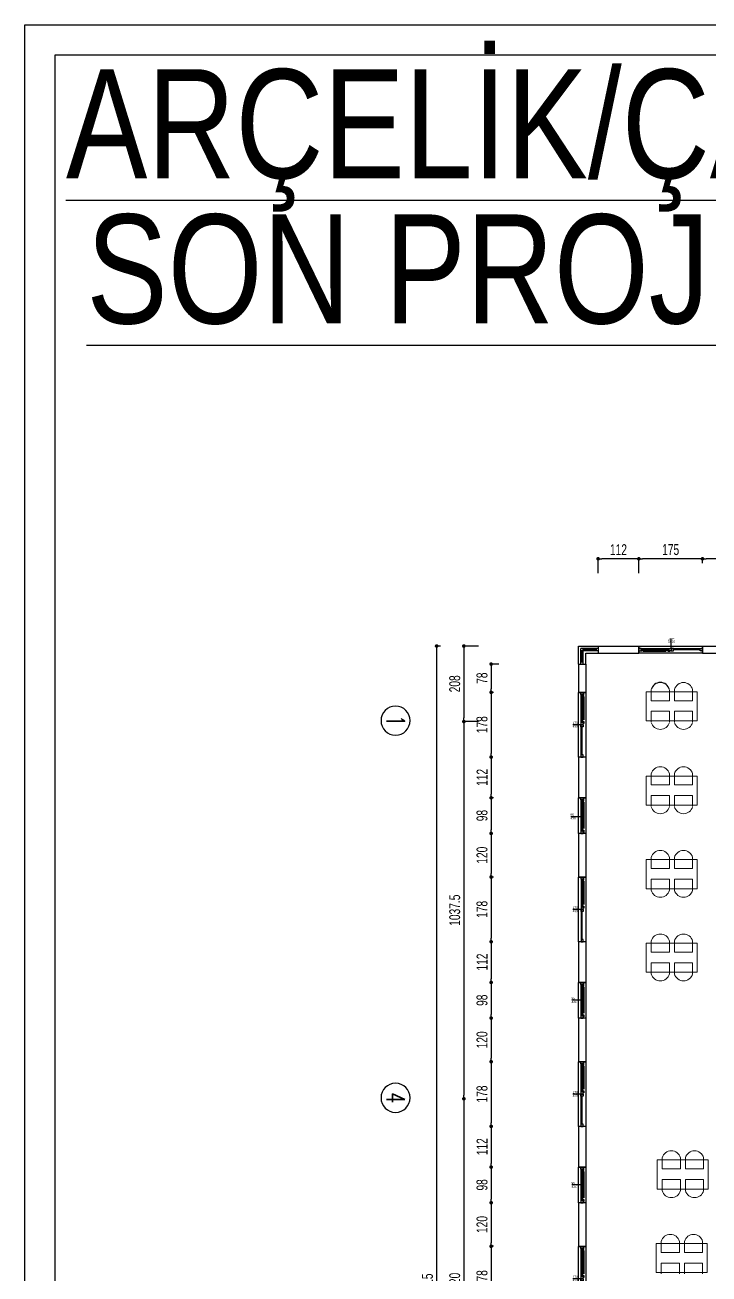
# Model space of a CAD drawing. Header units: millimetres. Extents: x 322668 to 332469, y 13187 to 20117.
# Drawn here: x 322668 to 324549, y 16680 to 20117 of the extents above; entities that cross this region are included whole.
import ezdxf
from ezdxf.enums import TextEntityAlignment as Align

# ---------------------------------------------------------------- set-up
doc = ezdxf.new("R2010")
doc.units = ezdxf.units.MM
doc.header["$LTSCALE"] = 50
doc.header["$MEASUREMENT"] = 0
doc.header["$PDMODE"] = 3
doc.header["$PDSIZE"] = -0.5
doc.linetypes.add('DUZ', pattern=[0])
doc.layers.get('0').update_dxf_attribs({"linetype": 'CONTINUOUS'})
doc.layers.get('DEFPOINTS').update_dxf_attribs({"linetype": 'CONTINUOUS'})
for name, color, linetype in [('AKS-DAIRE', 4, 'CONTINUOUS'), ('AKS-NO', 6, 'CONTINUOUS'), ('alüminyum', 30, 'CONTINUOUS'), ('ANTET', 6, 'DUZ'), ('BA_text_material', 12, 'CONTINUOUS'), ('CAM-PL', 142, 'CONTINUOUS'), ('MIM_DOSEME', 7, 'CONTINUOUS'), ('MIM_DUVAR', 4, 'CONTINUOUS'), ('MIM_GOR', 254, 'CONTINUOUS'), ('MIM_OLCU-DIS', 1, 'CONTINUOUS'), ('TEXT1', 1, 'CONTINUOUS')]:
    doc.layers.add(name, color=color, linetype=linetype)
doc.layers.add('MIM_TEFRIS', color=31, linetype='CONTINUOUS', lineweight=5)
doc.styles.add('AKS-ADI', font='romand.shx', dxfattribs={"width": 0.7})
doc.styles.add('OLCU', font='TSIMPLEX.SHX', dxfattribs={"width": 0.7})
doc.styles.get("Standard").update_dxf_attribs({"font": 'arial.ttf', "height": 30})
doc.styles.add('text2', font='arial.ttf', dxfattribs={"width": 0.8})
doc.dimstyles.new('200-OLCU-DIŞ', dxfattribs={"dimtxt": 30, "dimasz": 10, "dimexe": 0, "dimexo": 0, "dimgap": 10, "dimtad": 1, "dimdec": 1, "dimdsep": 46, "dimtxsty": 'OLCU', "dimblk1": 'DOT', "dimblk2": 'DOT', "dimsah": 1, "dimcen": 0, "dimclrd": 7, "dimclre": 7, "dimclrt": 4, "dimadec": 0, "dimazin": 0, "dimtfac": 1, "dimtdec": 1, "dimtix": 1, "dimtmove": 2, "dimatfit": 3, "dimldrblk": 'DOT', "dimfxl": 0, "dimtolj": 1, "dimarcsym": 0})

# ---------------------------------------------------------------- blocks, each defined once
blk = doc.blocks.new('yemekhane_ustkat_pen._brc')
at = {"layer": 'alüminyum'}
for p, q in [((335487.1, -2322), (335653.1, -2322)), ((335490.1, -2319), (335561.1, -2319)), ((335492.8, -2314.5), (335556.5, -2314.5))]:
    blk.add_line(p, q, dxfattribs=at)
for points in [[(335481.1, -2316), (335487.1, -2316), (335487.1, -2322), (335481.1, -2322)], [(335481.1, -2316), (335487.1, -2316), (335487.1, -2322), (335481.1, -2322)], [(335570.1, -2316), (335564.1, -2316), (335564.1, -2322), (335570.1, -2322)], [(335570.1, -2316), (335564.1, -2316), (335564.1, -2322), (335570.1, -2322)], [(335570.1, -2316), (335576.1, -2316), (335576.1, -2322), (335570.1, -2322)], [(335570.1, -2316), (335576.1, -2316), (335576.1, -2322), (335570.1, -2322)], [(335576.1, -2318.5), (335576.1, -2319.5), (335577.1, -2319.5), (335577.1, -2318.5)], [(335653.1, -2318.5), (335653.1, -2319.5), (335652.1, -2319.5), (335652.1, -2318.5)], [(335653.1, -2318.5), (335653.1, -2319.5), (335652.1, -2319.5), (335652.1, -2318.5)], [(335659.1, -2316), (335653.1, -2316), (335653.1, -2322), (335659.1, -2322)], [(335659.1, -2316), (335653.1, -2316), (335653.1, -2322), (335659.1, -2322)]]:
    blk.add_lwpolyline(points, close=True, dxfattribs=at)
for points in [[(335487.1, -2316), (335487.1, -2319), (335490.1, -2319), (335490.1, -2318), (335491.1, -2318), (335491.1, -2317), (335490.1, -2317), (335490.1, -2314.5), (335484.1, -2314.5), (335484.1, -2316), (335487.1, -2316)], [(335564.1, -2316), (335564.1, -2319), (335561.1, -2319), (335561.1, -2318), (335560.1, -2318), (335560.1, -2317), (335561.1, -2317), (335561.1, -2314.5), (335567.1, -2314.5), (335567.1, -2316), (335564.1, -2316)]]:
    blk.add_lwpolyline(points, dxfattribs=at)
at = {"layer": 'CAM-PL'}
for points in [[(335560.1, -2318), (335560.1, -2317), (335491.1, -2317), (335491.1, -2318)], [(335652.1, -2319.5), (335652.1, -2318.5), (335577.1, -2318.5), (335577.1, -2319.5)]]:
    blk.add_lwpolyline(points, close=True, dxfattribs=at)
at = {"layer": 'MIM_DUVAR'}
for p, q in [((335481.1, -2309), (335481.1, -2329)), ((335659.1, -2309), (335659.1, -2329, -758.8)), ((335659.1, -2309), (335659.1, -2329, -758.8))]:
    blk.add_line(p, q, dxfattribs=at)
at = {"layer": 'TEXT1'}
blk.add_line((335570.1, -2316), (335570.1, -2344), dxfattribs=at)
at = {"layer": 'TEXT1', "insert": (335561.7, -2345), "char_height": 6, "attachment_point": 1, "rotation": 90}
blk.add_mtext_dynamic_manual_height_columns('178\\P430', width=18.365, gutter_width=300, heights=[20], dxfattribs=at)
blk = doc.blocks.new('yemekhane_ustkat_tekli_pen.')
at = {"layer": 'alüminyum'}
for p, q in [((335487.1, -2322), (335579.1, -2322)), ((335490.1, -2319), (335570.1, -2319)), ((335492.8, -2314.5), (335565.5, -2314.5))]:
    blk.add_line(p, q, dxfattribs=at)
for points in [[(335481.1, -2316), (335487.1, -2316), (335487.1, -2322), (335481.1, -2322)], [(335481.1, -2316), (335487.1, -2316), (335487.1, -2322), (335481.1, -2322)], [(335579.1, -2316), (335573.1, -2316), (335573.1, -2322), (335579.1, -2322)], [(335579.1, -2316), (335573.1, -2316), (335573.1, -2322), (335579.1, -2322)]]:
    blk.add_lwpolyline(points, close=True, dxfattribs=at)
for points in [[(335487.1, -2316), (335487.1, -2319), (335490.1, -2319), (335490.1, -2318), (335491.1, -2318), (335491.1, -2317), (335490.1, -2317), (335490.1, -2314.5), (335484.1, -2314.5), (335484.1, -2316), (335487.1, -2316)], [(335573.1, -2316), (335573.1, -2319), (335570.1, -2319), (335570.1, -2318), (335569.1, -2318), (335569.1, -2317), (335570.1, -2317), (335570.1, -2314.5), (335576.1, -2314.5), (335576.1, -2316), (335573.1, -2316)]]:
    blk.add_lwpolyline(points, dxfattribs=at)
at = {"layer": 'CAM-PL'}
blk.add_lwpolyline([(335569.1, -2318), (335569.1, -2317), (335491.1, -2317), (335491.1, -2318)], close=True, dxfattribs=at)
at = {"layer": 'MIM_DUVAR'}
for p, q in [((335481.1, -2309), (335481.1, -2329)), ((335579.1, -2309), (335579.1, -2329, -758.8)), ((335579.1, -2309), (335579.1, -2329, -758.8))]:
    blk.add_line(p, q, dxfattribs=at)
blk = doc.blocks.new('_DOT')
at = {"color": 0, "linetype": 'ByBlock'}
blk.add_line((-0.5, 0), (-1, 0), dxfattribs=at)
at = {"color": 0, "linetype": 'ByBlock', "const_width": 0.5}
blk.add_lwpolyline([(-0.25, 0, 1), (0.25, 0, 1)], format="xyb", close=True, dxfattribs=at)
blk = doc.blocks.new('*D204')
at = {"layer": 'DEFPOINTS', "color": 0}
for p in [(324189.6, 18280.5, -1518.9), (323949.6, 18102.5), (324189.6, 18102.5, -2277.7)]:
    blk.add_point(p, dxfattribs=at)
at = {"layer": 'MIM_OLCU-DIS', "color": 7, "lineweight": -2}
for p, q in [((323955.9, 18280.5), (323949.6, 18280.5)), ((323949.6, 18270.5), (323949.6, 18112.5)), ((323953.8, 18102.5), (323949.6, 18102.5))]:
    blk.add_line(p, q, dxfattribs=at)
at = {"layer": 'MIM_OLCU-DIS', "color": 7, "lineweight": -2, "xscale": 10, "yscale": 10, "zscale": 10}
for p, rotation in [((323949.6, 18280.5), 90), ((323949.6, 18102.5), 270)]:
    blk.add_blockref('_DOT', p, dxfattribs=dict(at, rotation=rotation))
at = {"layer": 'MIM_OLCU-DIS', "color": 4, "insert": (323924.6, 18191.5), "char_height": 30, "attachment_point": 5, "rotation": 90, "style": 'OLCU'}
blk.add_mtext('\\A1;178', dxfattribs=at)
blk = doc.blocks.new('*D205')
at = {"layer": 'DEFPOINTS', "color": 0}
for p in [(324189.6, 18102.5, -2277.7), (323949.6, 17990.5), (324189.6, 17990.5, -1519.3)]:
    blk.add_point(p, dxfattribs=at)
at = {"layer": 'MIM_OLCU-DIS', "color": 7, "lineweight": -2}
for p, q in [((323953.8, 18102.5), (323949.6, 18102.5)), ((323949.6, 18092.5), (323949.6, 18000.5)), ((323955.9, 17990.5), (323949.6, 17990.5))]:
    blk.add_line(p, q, dxfattribs=at)
at = {"layer": 'MIM_OLCU-DIS', "color": 7, "lineweight": -2, "xscale": 10, "yscale": 10, "zscale": 10}
for p, rotation in [((323949.6, 18102.5), 90), ((323949.6, 17990.5), 270)]:
    blk.add_blockref('_DOT', p, dxfattribs=dict(at, rotation=rotation))
at = {"layer": 'MIM_OLCU-DIS', "color": 4, "insert": (323924.6, 18046.5), "char_height": 30, "attachment_point": 5, "rotation": 90, "style": 'OLCU'}
blk.add_mtext('\\A1;112', dxfattribs=at)
blk = doc.blocks.new('*D206')
at = {"layer": 'DEFPOINTS', "color": 0}
for p in [(324189.6, 17990.5, -1519.3), (323949.6, 17892.5), (324189.6, 17892.5, -2278.1)]:
    blk.add_point(p, dxfattribs=at)
at = {"layer": 'MIM_OLCU-DIS', "color": 7, "lineweight": -2}
for p, q in [((323955.9, 17990.5), (323949.6, 17990.5)), ((323949.6, 17980.5), (323949.6, 17902.5)), ((323953.8, 17892.5), (323949.6, 17892.5))]:
    blk.add_line(p, q, dxfattribs=at)
at = {"layer": 'MIM_OLCU-DIS', "color": 7, "lineweight": -2, "xscale": 10, "yscale": 10, "zscale": 10}
for p, rotation in [((323949.6, 17990.5), 90), ((323949.6, 17892.5), 270)]:
    blk.add_blockref('_DOT', p, dxfattribs=dict(at, rotation=rotation))
at = {"layer": 'MIM_OLCU-DIS', "color": 4, "insert": (323924.6, 17941.5), "char_height": 30, "attachment_point": 5, "rotation": 90, "style": 'OLCU'}
blk.add_mtext('\\A1;98', dxfattribs=at)
blk = doc.blocks.new('*D207')
at = {"layer": 'DEFPOINTS', "color": 0}
for p in [(324189.6, 17892.5, -2278.1), (323949.6, 17772.5), (324189.6, 17772.5, -1518.5)]:
    blk.add_point(p, dxfattribs=at)
at = {"layer": 'MIM_OLCU-DIS', "color": 7, "lineweight": -2}
for p, q in [((323953.8, 17892.5), (323949.6, 17892.5)), ((323949.6, 17882.5), (323949.6, 17782.5)), ((323955.9, 17772.5), (323949.6, 17772.5))]:
    blk.add_line(p, q, dxfattribs=at)
at = {"layer": 'MIM_OLCU-DIS', "color": 7, "lineweight": -2, "xscale": 10, "yscale": 10, "zscale": 10}
for p, rotation in [((323949.6, 17892.5), 90), ((323949.6, 17772.5), 270)]:
    blk.add_blockref('_DOT', p, dxfattribs=dict(at, rotation=rotation))
at = {"layer": 'MIM_OLCU-DIS', "color": 4, "insert": (323924.6, 17832.5), "char_height": 30, "attachment_point": 5, "rotation": 90, "style": 'OLCU'}
blk.add_mtext('\\A1;120', dxfattribs=at)
blk = doc.blocks.new('*D208')
at = {"layer": 'DEFPOINTS', "color": 0}
for p in [(324189.6, 17772.5, -1518.5), (323949.6, 17594.5), (324189.6, 17594.5, -2277.2)]:
    blk.add_point(p, dxfattribs=at)
at = {"layer": 'MIM_OLCU-DIS', "color": 7, "lineweight": -2}
for p, q in [((323955.9, 17772.5), (323949.6, 17772.5)), ((323949.6, 17762.5), (323949.6, 17604.5)), ((323953.8, 17594.5), (323949.6, 17594.5))]:
    blk.add_line(p, q, dxfattribs=at)
at = {"layer": 'MIM_OLCU-DIS', "color": 7, "lineweight": -2, "xscale": 10, "yscale": 10, "zscale": 10}
for p, rotation in [((323949.6, 17772.5), 90), ((323949.6, 17594.5), 270)]:
    blk.add_blockref('_DOT', p, dxfattribs=dict(at, rotation=rotation))
at = {"layer": 'MIM_OLCU-DIS', "color": 4, "insert": (323924.6, 17683.5), "char_height": 30, "attachment_point": 5, "rotation": 90, "style": 'OLCU'}
blk.add_mtext('\\A1;178', dxfattribs=at)
blk = doc.blocks.new('*D209')
at = {"layer": 'DEFPOINTS', "color": 0}
for p in [(324189.6, 17594.5, -2277.2), (323949.6, 17482.5), (324189.6, 17482.5, -2277.7)]:
    blk.add_point(p, dxfattribs=at)
at = {"layer": 'MIM_OLCU-DIS', "color": 7, "lineweight": -2}
for p, q in [((323953.8, 17594.5), (323949.6, 17594.5)), ((323949.6, 17584.5), (323949.6, 17492.5)), ((323953.8, 17482.5), (323949.6, 17482.5))]:
    blk.add_line(p, q, dxfattribs=at)
at = {"layer": 'MIM_OLCU-DIS', "color": 7, "lineweight": -2, "xscale": 10, "yscale": 10, "zscale": 10}
for p, rotation in [((323949.6, 17594.5), 90), ((323949.6, 17482.5), 270)]:
    blk.add_blockref('_DOT', p, dxfattribs=dict(at, rotation=rotation))
at = {"layer": 'MIM_OLCU-DIS', "color": 4, "insert": (323924.6, 17538.5), "char_height": 30, "attachment_point": 5, "rotation": 90, "style": 'OLCU'}
blk.add_mtext('\\A1;112', dxfattribs=at)
blk = doc.blocks.new('*D210')
at = {"layer": 'DEFPOINTS', "color": 0}
for p in [(324189.6, 17482.5, -2277.7), (323949.6, 17384.5), (324189.6, 17384.5, -2277.7)]:
    blk.add_point(p, dxfattribs=at)
at = {"layer": 'MIM_OLCU-DIS', "color": 7, "lineweight": -2}
for p, q in [((323953.8, 17482.5), (323949.6, 17482.5)), ((323949.6, 17472.5), (323949.6, 17394.5)), ((323953.8, 17384.5), (323949.6, 17384.5))]:
    blk.add_line(p, q, dxfattribs=at)
at = {"layer": 'MIM_OLCU-DIS', "color": 7, "lineweight": -2, "xscale": 10, "yscale": 10, "zscale": 10}
for p, rotation in [((323949.6, 17482.5), 90), ((323949.6, 17384.5), 270)]:
    blk.add_blockref('_DOT', p, dxfattribs=dict(at, rotation=rotation))
at = {"layer": 'MIM_OLCU-DIS', "color": 4, "insert": (323924.6, 17433.5), "char_height": 30, "attachment_point": 5, "rotation": 90, "style": 'OLCU'}
blk.add_mtext('\\A1;98', dxfattribs=at)
blk = doc.blocks.new('*D211')
at = {"layer": 'DEFPOINTS', "color": 0}
for p in [(324189.6, 17384.5, -2277.7), (323949.6, 17264.5), (324189.6, 17264.5, -2276.8)]:
    blk.add_point(p, dxfattribs=at)
at = {"layer": 'MIM_OLCU-DIS', "color": 7, "lineweight": -2}
for p, q in [((323953.8, 17384.5), (323949.6, 17384.5)), ((323949.6, 17374.5), (323949.6, 17274.5)), ((323953.8, 17264.5), (323949.6, 17264.5))]:
    blk.add_line(p, q, dxfattribs=at)
at = {"layer": 'MIM_OLCU-DIS', "color": 7, "lineweight": -2, "xscale": 10, "yscale": 10, "zscale": 10}
for p, rotation in [((323949.6, 17384.5), 90), ((323949.6, 17264.5), 270)]:
    blk.add_blockref('_DOT', p, dxfattribs=dict(at, rotation=rotation))
at = {"layer": 'MIM_OLCU-DIS', "color": 4, "insert": (323924.6, 17324.5), "char_height": 30, "attachment_point": 5, "rotation": 90, "style": 'OLCU'}
blk.add_mtext('\\A1;120', dxfattribs=at)
blk = doc.blocks.new('*D212')
at = {"layer": 'DEFPOINTS', "color": 0}
for p in [(324189.6, 17264.5, -2276.8), (323949.6, 17086.5), (324189.6, 17086.5, -2276.8)]:
    blk.add_point(p, dxfattribs=at)
at = {"layer": 'MIM_OLCU-DIS', "color": 7, "lineweight": -2}
for p, q in [((323953.8, 17264.5), (323949.6, 17264.5)), ((323949.6, 17254.5), (323949.6, 17096.5)), ((323953.8, 17086.5), (323949.6, 17086.5))]:
    blk.add_line(p, q, dxfattribs=at)
at = {"layer": 'MIM_OLCU-DIS', "color": 7, "lineweight": -2, "xscale": 10, "yscale": 10, "zscale": 10}
for p, rotation in [((323949.6, 17264.5), 90), ((323949.6, 17086.5), 270)]:
    blk.add_blockref('_DOT', p, dxfattribs=dict(at, rotation=rotation))
at = {"layer": 'MIM_OLCU-DIS', "color": 4, "insert": (323924.6, 17175.5), "char_height": 30, "attachment_point": 5, "rotation": 90, "style": 'OLCU'}
blk.add_mtext('\\A1;178', dxfattribs=at)
blk = doc.blocks.new('*D213')
at = {"layer": 'DEFPOINTS', "color": 0}
for p in [(324189.6, 17086.5, -2276.8), (323949.6, 16974.5), (324189.6, 16974.5, -2277.3)]:
    blk.add_point(p, dxfattribs=at)
at = {"layer": 'MIM_OLCU-DIS', "color": 7, "lineweight": -2}
for p, q in [((323953.8, 17086.5), (323949.6, 17086.5)), ((323949.6, 17076.5), (323949.6, 16984.5)), ((323953.8, 16974.5), (323949.6, 16974.5))]:
    blk.add_line(p, q, dxfattribs=at)
at = {"layer": 'MIM_OLCU-DIS', "color": 7, "lineweight": -2, "xscale": 10, "yscale": 10, "zscale": 10}
for p, rotation in [((323949.6, 17086.5), 90), ((323949.6, 16974.5), 270)]:
    blk.add_blockref('_DOT', p, dxfattribs=dict(at, rotation=rotation))
at = {"layer": 'MIM_OLCU-DIS', "color": 4, "insert": (323924.6, 17030.5), "char_height": 30, "attachment_point": 5, "rotation": 90, "style": 'OLCU'}
blk.add_mtext('\\A1;112', dxfattribs=at)
blk = doc.blocks.new('*D214')
at = {"layer": 'DEFPOINTS', "color": 0}
for p in [(324189.6, 16974.5, -2277.3), (323949.6, 16876.5), (324189.6, 16876.5, -2277.3)]:
    blk.add_point(p, dxfattribs=at)
at = {"layer": 'MIM_OLCU-DIS', "color": 7, "lineweight": -2}
for p, q in [((323953.8, 16974.5), (323949.6, 16974.5)), ((323949.6, 16964.5), (323949.6, 16886.5)), ((323953.8, 16876.5), (323949.6, 16876.5))]:
    blk.add_line(p, q, dxfattribs=at)
at = {"layer": 'MIM_OLCU-DIS', "color": 7, "lineweight": -2, "xscale": 10, "yscale": 10, "zscale": 10}
for p, rotation in [((323949.6, 16974.5), 90), ((323949.6, 16876.5), 270)]:
    blk.add_blockref('_DOT', p, dxfattribs=dict(at, rotation=rotation))
at = {"layer": 'MIM_OLCU-DIS', "color": 4, "insert": (323924.6, 16925.5), "char_height": 30, "attachment_point": 5, "rotation": 90, "style": 'OLCU'}
blk.add_mtext('\\A1;98', dxfattribs=at)
blk = doc.blocks.new('*D215')
at = {"layer": 'DEFPOINTS', "color": 0}
for p in [(324189.6, 16876.5, -2277.3), (323949.6, 16756.5), (324189.6, 16756.5, -1517.6)]:
    blk.add_point(p, dxfattribs=at)
at = {"layer": 'MIM_OLCU-DIS', "color": 7, "lineweight": -2}
for p, q in [((323953.8, 16876.5), (323949.6, 16876.5)), ((323949.6, 16866.5), (323949.6, 16766.5)), ((323955.9, 16756.5), (323949.6, 16756.5))]:
    blk.add_line(p, q, dxfattribs=at)
at = {"layer": 'MIM_OLCU-DIS', "color": 7, "lineweight": -2, "xscale": 10, "yscale": 10, "zscale": 10}
for p, rotation in [((323949.6, 16876.5), 90), ((323949.6, 16756.5), 270)]:
    blk.add_blockref('_DOT', p, dxfattribs=dict(at, rotation=rotation))
at = {"layer": 'MIM_OLCU-DIS', "color": 4, "insert": (323924.6, 16816.5), "char_height": 30, "attachment_point": 5, "rotation": 90, "style": 'OLCU'}
blk.add_mtext('\\A1;120', dxfattribs=at)
blk = doc.blocks.new('*D216')
at = {"layer": 'DEFPOINTS', "color": 0}
for p in [(324189.6, 16756.5, -1517.6), (323949.6, 16578.5), (324189.6, 16578.5, -2276.4)]:
    blk.add_point(p, dxfattribs=at)
at = {"layer": 'MIM_OLCU-DIS', "color": 7, "lineweight": -2}
for p, q in [((323955.9, 16756.5), (323949.6, 16756.5)), ((323949.6, 16746.5), (323949.6, 16588.5)), ((323953.8, 16578.5), (323949.6, 16578.5))]:
    blk.add_line(p, q, dxfattribs=at)
at = {"layer": 'MIM_OLCU-DIS', "color": 7, "lineweight": -2, "xscale": 10, "yscale": 10, "zscale": 10}
for p, rotation in [((323949.6, 16756.5), 90), ((323949.6, 16578.5), 270)]:
    blk.add_blockref('_DOT', p, dxfattribs=dict(at, rotation=rotation))
at = {"layer": 'MIM_OLCU-DIS', "color": 4, "insert": (323924.6, 16667.5), "char_height": 30, "attachment_point": 5, "rotation": 90, "style": 'OLCU'}
blk.add_mtext('\\A1;178', dxfattribs=at)
blk = doc.blocks.new('100-aks-no')
at = {"layer": 'AKS-DAIRE'}
blk.add_circle((0, 0), 40, dxfattribs=at)
at = {"layer": 'AKS-NO', "style": 'AKS-ADI', "width": 0.7}
blk.add_attdef('AKSNO', text='', height=50, dxfattribs=at).set_placement((0, 0), align=Align.MIDDLE)
blk = doc.blocks.new('*D231')
at = {"layer": 'DEFPOINTS', "color": 0}
for p in [(324264.6, 18408), (323874.6, 18200), (324264.6, 18200)]:
    blk.add_point(p, dxfattribs=at)
at = {"layer": 'MIM_OLCU-DIS', "color": 7, "lineweight": -2}
for p, q in [((323914.6, 18408), (323874.6, 18408)), ((323874.6, 18398), (323874.6, 18210)), ((323914.6, 18200), (323874.6, 18200))]:
    blk.add_line(p, q, dxfattribs=at)
at = {"layer": 'MIM_OLCU-DIS', "color": 7, "lineweight": -2, "xscale": 10, "yscale": 10, "zscale": 10}
for p, rotation in [((323874.6, 18408), 90), ((323874.6, 18200), 270)]:
    blk.add_blockref('_DOT', p, dxfattribs=dict(at, rotation=rotation))
at = {"layer": 'MIM_OLCU-DIS', "color": 4, "insert": (323849.6, 18304), "char_height": 30, "attachment_point": 5, "rotation": 90, "style": 'OLCU'}
blk.add_mtext('\\A1;208', dxfattribs=at)
blk = doc.blocks.new('*D232')
at = {"layer": 'DEFPOINTS', "color": 0}
for p in [(324264.6, 18200), (323874.6, 17162.5), (323874.6, 17162.5)]:
    blk.add_point(p, dxfattribs=at)
at = {"layer": 'MIM_OLCU-DIS', "color": 7, "lineweight": -2}
for p, q in [((323914.6, 18200), (323874.6, 18200)), ((323874.6, 18190), (323874.6, 17172.5)), ((323874.6, 17162.5), (323874.6, 17162.5))]:
    blk.add_line(p, q, dxfattribs=at)
at = {"layer": 'MIM_OLCU-DIS', "color": 7, "lineweight": -2, "xscale": 10, "yscale": 10, "zscale": 10}
for p, rotation in [((323874.6, 18200), 90), ((323874.6, 17162.5), 270)]:
    blk.add_blockref('_DOT', p, dxfattribs=dict(at, rotation=rotation))
at = {"layer": 'MIM_OLCU-DIS', "color": 4, "insert": (323849.6, 17681.2), "char_height": 30, "attachment_point": 5, "rotation": 90, "style": 'OLCU'}
blk.add_mtext('\\A1;1037.5', dxfattribs=at)
blk = doc.blocks.new('*D233')
at = {"layer": 'DEFPOINTS', "color": 0}
for p in [(323874.6, 17162.5), (323874.6, 16142.5), (323874.6, 16142.5)]:
    blk.add_point(p, dxfattribs=at)
at = {"layer": 'MIM_OLCU-DIS', "color": 7, "lineweight": -2}
for p, q in [((323874.6, 17162.5), (323874.6, 17162.5)), ((323874.6, 17152.5), (323874.6, 16152.5)), ((323874.6, 16142.5), (323874.6, 16142.5))]:
    blk.add_line(p, q, dxfattribs=at)
at = {"layer": 'MIM_OLCU-DIS', "color": 7, "lineweight": -2, "xscale": 10, "yscale": 10, "zscale": 10}
for p, rotation in [((323874.6, 17162.5), 90), ((323874.6, 16142.5), 270)]:
    blk.add_blockref('_DOT', p, dxfattribs=dict(at, rotation=rotation))
at = {"layer": 'MIM_OLCU-DIS', "color": 4, "insert": (323849.6, 16652.5), "char_height": 30, "attachment_point": 5, "rotation": 90, "style": 'OLCU'}
blk.add_mtext('\\A1;1020', dxfattribs=at)
blk = doc.blocks.new('*D235')
at = {"layer": 'DEFPOINTS', "color": 0}
for p in [(324264.6, 18408, -1682.5), (323799.6, 14893), (324264.6, 14893)]:
    blk.add_point(p, dxfattribs=at)
at = {"layer": 'MIM_OLCU-DIS', "color": 7, "lineweight": -2}
for p, q in [((323810.3, 18408), (323799.6, 18408)), ((323799.6, 18398), (323799.6, 14903)), ((323839.6, 14893), (323799.6, 14893))]:
    blk.add_line(p, q, dxfattribs=at)
at = {"layer": 'MIM_OLCU-DIS', "color": 7, "lineweight": -2, "xscale": 10, "yscale": 10, "zscale": 10}
for p, rotation in [((323799.6, 18408), 90), ((323799.6, 14893), 270)]:
    blk.add_blockref('_DOT', p, dxfattribs=dict(at, rotation=rotation))
at = {"layer": 'MIM_OLCU-DIS', "color": 4, "insert": (323774.6, 16650.5), "char_height": 30, "attachment_point": 5, "rotation": 90, "style": 'OLCU'}
blk.add_mtext('\\A1;3515', dxfattribs=at)
blk = doc.blocks.new('*D236')
at = {"layer": 'DEFPOINTS', "color": 0}
for p in [(324189.6, 18358.4, 379.2), (323949.6, 18280.5), (324189.6, 18280.5, -1518.9)]:
    blk.add_point(p, dxfattribs=at)
at = {"layer": 'MIM_OLCU-DIS', "color": 7, "lineweight": -2}
for p, q in [((323971, 18358.4), (323949.6, 18358.4)), ((323949.6, 18348.4), (323949.6, 18290.5)), ((323955.9, 18280.5), (323949.6, 18280.5))]:
    blk.add_line(p, q, dxfattribs=at)
at = {"layer": 'MIM_OLCU-DIS', "color": 7, "lineweight": -2, "xscale": 10, "yscale": 10, "zscale": 10}
for p, rotation in [((323949.6, 18358.4), 90), ((323949.6, 18280.5), 270)]:
    blk.add_blockref('_DOT', p, dxfattribs=dict(at, rotation=rotation))
at = {"layer": 'MIM_OLCU-DIS', "color": 4, "insert": (323924.6, 18319.5), "char_height": 30, "attachment_point": 5, "rotation": 90, "style": 'OLCU'}
blk.add_mtext('\\A1;78', dxfattribs=at)
blk = doc.blocks.new('*D241')
at = {"layer": 'DEFPOINTS', "color": 0}
for p in [(324530.6, 18648), (327383.1, 18544, -1682.5), (324530.6, 18408, -758.8)]:
    blk.add_point(p, dxfattribs=at)
at = {"layer": 'MIM_OLCU-DIS', "color": 7, "lineweight": -2}
for p, q in [((324530.6, 18635.9), (324530.6, 18648)), ((327373.1, 18648), (324540.6, 18648)), ((327383.1, 18645.5), (327383.1, 18648))]:
    blk.add_line(p, q, dxfattribs=at)
at = {"layer": 'MIM_OLCU-DIS', "color": 7, "lineweight": -2, "xscale": 10, "yscale": 10, "zscale": 10, "rotation": 180}
blk.add_blockref('_DOT', (324530.6, 18648), dxfattribs=at)
at = {"layer": 'MIM_OLCU-DIS', "color": 7, "lineweight": -2, "xscale": 10, "yscale": 10, "zscale": 10}
blk.add_blockref('_DOT', (327383.1, 18648), dxfattribs=at)
at = {"layer": 'MIM_OLCU-DIS', "color": 4, "insert": (325956.9, 18673), "char_height": 30, "attachment_point": 5, "style": 'OLCU'}
blk.add_mtext('\\A1;2852.5', dxfattribs=at)
blk = doc.blocks.new('*D242')
at = {"layer": 'DEFPOINTS', "color": 0}
for p in [(324355.6, 18648), (324355.6, 18408), (324530.6, 18408, -758.8)]:
    blk.add_point(p, dxfattribs=at)
at = {"layer": 'MIM_OLCU-DIS', "color": 7, "lineweight": -2}
for p, q in [((324355.6, 18608), (324355.6, 18648)), ((324520.6, 18648), (324365.6, 18648)), ((324530.6, 18635.9), (324530.6, 18648))]:
    blk.add_line(p, q, dxfattribs=at)
at = {"layer": 'MIM_OLCU-DIS', "color": 7, "lineweight": -2, "xscale": 10, "yscale": 10, "zscale": 10, "rotation": 180}
blk.add_blockref('_DOT', (324355.6, 18648), dxfattribs=at)
at = {"layer": 'MIM_OLCU-DIS', "color": 7, "lineweight": -2, "xscale": 10, "yscale": 10, "zscale": 10}
blk.add_blockref('_DOT', (324530.6, 18648), dxfattribs=at)
at = {"layer": 'MIM_OLCU-DIS', "color": 4, "insert": (324443.1, 18673), "char_height": 30, "attachment_point": 5, "style": 'OLCU'}
blk.add_mtext('\\A1;175', dxfattribs=at)
blk = doc.blocks.new('*D243')
at = {"layer": 'DEFPOINTS', "color": 0}
for p in [(324243.6, 18648), (324243.6, 18408), (324355.6, 18408)]:
    blk.add_point(p, dxfattribs=at)
at = {"layer": 'MIM_OLCU-DIS', "color": 7, "lineweight": -2}
for p, q in [((324243.6, 18608), (324243.6, 18648)), ((324345.6, 18648), (324253.6, 18648)), ((324355.6, 18608), (324355.6, 18648))]:
    blk.add_line(p, q, dxfattribs=at)
at = {"layer": 'MIM_OLCU-DIS', "color": 7, "lineweight": -2, "xscale": 10, "yscale": 10, "zscale": 10, "rotation": 180}
blk.add_blockref('_DOT', (324243.6, 18648), dxfattribs=at)
at = {"layer": 'MIM_OLCU-DIS', "color": 7, "lineweight": -2, "xscale": 10, "yscale": 10, "zscale": 10}
blk.add_blockref('_DOT', (324355.6, 18648), dxfattribs=at)
at = {"layer": 'MIM_OLCU-DIS', "color": 4, "insert": (324299.6, 18673), "char_height": 30, "attachment_point": 5, "style": 'OLCU'}
blk.add_mtext('\\A1;112', dxfattribs=at)

msp = doc.modelspace()

# ---------------------------------------------------------------- linework, layer by layer
msp.add_arc((324414.73, 18281.93), 25.64, 14.30577, 165.69423)
at = {"layer": 'alüminyum'}
for p, q in [((324196.62, 18358.44, 387.42), (324196.62, 18400.96)), ((324243.62, 18400.96), (324196.62, 18400.96)), ((324243.62, 18394.96), (324196.62, 18394.96)), ((324202.62, 18358.44, 387.42), (324202.62, 18400.96)), ((324238.62, 18400.96), (324238.62, 18394.96)), ((324361.62, 18400.96), (324524.62, 18400.96)), ((324364.62, 18397.96), (324435.62, 18397.96)), ((324367.33, 18393.46), (324431.03, 18393.46)), ((324524.62, 18398.46), (324523.62, 18398.46)), ((324523.62, 18398.46), (324523.62, 18397.46)), ((324524.62, 18398.46), (324523.62, 18398.46)), ((324523.62, 18398.46), (324523.62, 18397.46)), ((324523.62, 18397.46), (324524.62, 18397.46)), ((324523.62, 18397.46), (324524.62, 18397.46)), ((324524.62, 18394.96), (324524.62, 18400.96)), ((324524.62, 18400.96), (324530.62, 18400.96)), ((324524.62, 18394.96), (324524.62, 18400.96)), ((324524.62, 18400.96), (324530.62, 18400.96)), ((324524.62, 18397.46), (324524.62, 18398.46)), ((324524.62, 18397.46), (324524.62, 18398.46)), ((324530.62, 18394.96), (324524.62, 18394.96)), ((324530.62, 18394.96), (324524.62, 18394.96)), ((324530.62, 18400.96), (324530.62, 18394.96)), ((324530.62, 18400.96), (324530.62, 18394.96)), ((324196.62, 18364.34, 379.22), (324202.62, 18364.34, 379.22))]:
    msp.add_line(p, q, dxfattribs=at)
at = {"layer": 'alüminyum', "elevation": -1682.5}
for points in [[(324355.62, 18394.96), (324361.62, 18394.96), (324361.62, 18400.96), (324355.62, 18400.96)], [(324355.62, 18394.96), (324361.62, 18394.96), (324361.62, 18400.96), (324355.62, 18400.96)], [(324444.62, 18394.96), (324438.62, 18394.96), (324438.62, 18400.96), (324444.62, 18400.96)], [(324444.62, 18394.96), (324438.62, 18394.96), (324438.62, 18400.96), (324444.62, 18400.96)], [(324444.62, 18394.96), (324450.62, 18394.96), (324450.62, 18400.96), (324444.62, 18400.96)], [(324444.62, 18394.96), (324450.62, 18394.96), (324450.62, 18400.96), (324444.62, 18400.96)], [(324450.62, 18397.46), (324450.62, 18398.46), (324451.62, 18398.46), (324451.62, 18397.46)]]:
    msp.add_lwpolyline(points, close=True, dxfattribs=at)
at = {"layer": 'alüminyum'}
for points in [[(324361.62, 18394.96), (324361.62, 18397.96), (324364.62, 18397.96), (324364.62, 18396.96), (324365.62, 18396.96), (324365.62, 18395.96), (324364.62, 18395.96), (324364.62, 18393.46), (324358.62, 18393.46), (324358.62, 18394.96), (324361.62, 18394.96)], [(324438.62, 18394.96), (324438.62, 18397.96), (324435.62, 18397.96), (324435.62, 18396.96), (324434.62, 18396.96), (324434.62, 18395.96), (324435.62, 18395.96), (324435.62, 18393.46), (324441.62, 18393.46), (324441.62, 18394.96), (324438.62, 18394.96)]]:
    msp.add_lwpolyline(points, dxfattribs=at)
at = {"layer": 'ANTET'}
msp.add_lwpolyline([(322668.1, 13186.53), (322668.1, 20116.53), (332469.1, 20116.53), (332469.1, 13186.53)], close=True, dxfattribs=at)
at = {"layer": 'ANTET', "color": 171}
msp.add_lwpolyline([(322750.6, 13269.03), (322750.6, 20034.03), (332386.6, 20034.03), (332386.6, 13269.03)], close=True, dxfattribs=at)
at = {"layer": 'CAM-PL'}
for p, q in [((324199.22, 18364.34, 379.22), (324199.22, 18394.96)), ((324200.02, 18364.34, 379.22), (324200.02, 18394.96)), ((324238.62, 18398.36), (324202.62, 18398.36)), ((324238.62, 18397.56), (324202.62, 18397.56)), ((324451.62, 18397.46), (324451.62, 18398.46)), ((324451.62, 18398.46), (324523.62, 18398.46)), ((324523.62, 18397.46), (324451.62, 18397.46)), ((324523.62, 18398.46), (324523.62, 18397.46))]:
    msp.add_line(p, q, dxfattribs=at)
at = {"layer": 'CAM-PL', "elevation": -1682.5}
msp.add_lwpolyline([(324434.62, 18396.96), (324434.62, 18395.96), (324365.62, 18395.96), (324365.62, 18396.96)], close=True, dxfattribs=at)
at = {"layer": 'MIM_DOSEME'}
for points in [[(324355.62, 18407.96), (324530.62, 18407.96), (324530.62, 18387.96), (324355.62, 18387.96)], [(324189.62, 18280.47), (324209.62, 18280.47), (324209.62, 18102.47), (324189.62, 18102.47)]]:
    msp.add_lwpolyline(points, close=True, dxfattribs=at)
for points, elevation in [([(324189.61, 17990.47), (324209.59, 17990.47), (324209.59, 17892.47), (324189.61, 17892.47)], 758.33), ([(324189.62, 17772.47), (324209.62, 17772.47), (324209.62, 17594.47), (324189.62, 17594.47)], -1518.46), ([(324189.62, 17482.47), (324209.6, 17482.47), (324209.6, 17384.47), (324189.62, 17384.47)], 758.75), ([(324189.62, 17264.47), (324209.6, 17264.47), (324209.6, 17086.47), (324189.62, 17086.47)], 759.63), ([(324189.63, 16974.47), (324209.61, 16974.47), (324209.61, 16876.47), (324189.63, 16876.47)], -2277.27), ([(324189.62, 16756.47), (324209.6, 16756.47), (324209.6, 16578.47), (324189.62, 16578.47)], 760.06)]:
    msp.add_lwpolyline(points, close=True, dxfattribs=dict(at, elevation=elevation))
at = {"layer": 'MIM_DUVAR', "color": 22}
for p, q in [((324243.62, 18407.96), (324355.62, 18407.96)), ((324243.62, 18387.96), (324355.62, 18387.96)), ((324530.62, 18407.96), (324643.12, 18407.96)), ((324530.62, 18387.96), (324643.12, 18387.96)), ((324189.62, 18358.44), (324189.62, 18280.47)), ((324209.62, 18358.44), (324209.62, 18280.47)), ((324189.62, 18102.47), (324189.62, 17990.47)), ((324209.62, 18102.47), (324209.62, 17990.47)), ((324189.62, 17892.47), (324189.62, 17772.47)), ((324209.62, 17892.47), (324209.62, 17772.47)), ((324189.62, 17594.47), (324189.62, 17482.47)), ((324209.62, 17594.47), (324209.62, 17482.47)), ((324189.62, 17384.47), (324189.62, 17264.47)), ((324209.62, 17384.47), (324209.62, 17264.47)), ((324189.62, 17086.47), (324189.62, 16974.47)), ((324209.62, 17086.47), (324209.62, 16974.47)), ((324189.62, 16876.47), (324189.62, 16756.47)), ((324209.62, 16876.47), (324209.62, 16756.47))]:
    msp.add_line(p, q, dxfattribs=at)
at = {"layer": 'MIM_DUVAR'}
for p, q in [((324243.62, 18407.96), (324243.62, 18387.96)), ((324355.62, 18407.96), (324355.62, 18387.96)), ((324355.62, 18387.96), (324355.62, 18407.96)), ((324355.62, 18387.96), (324355.62, 18407.96)), ((324530.62, 18387.96), (324530.62, 18407.96, -758.78)), ((324530.62, 18387.96), (324530.62, 18407.96, -758.78)), ((324189.62, 18358.44, 379.22), (324209.62, 18358.44, 379.22)), ((324189.63, 18280.47, -2277.67), (324209.63, 18280.47, -2277.67)), ((324189.63, 18280.47, -2277.67), (324209.63, 18280.47, -2277.67)), ((324189.62, 17990.47, -2278.12), (324209.62, 17990.47, -2278.12)), ((324189.64, 17772.47, -2277.24), (324209.64, 17772.47, -2277.24)), ((324189.64, 17772.47, -2277.24), (324209.64, 17772.47, -2277.24)), ((324189.63, 17482.47, -2277.7), (324209.63, 17482.47, -2277.7)), ((324189.63, 17264.47, -2276.82), (324209.63, 17264.47, -2276.82)), ((324189.63, 17264.47, -2276.82), (324209.63, 17264.47, -2276.82)), ((324189.62, 16974.47, -2277.27), (324209.62, 16974.47, -2277.27)), ((324189.63, 16756.47, -2276.39), (324209.63, 16756.47, -2276.39)), ((324189.63, 16756.47, -2276.39), (324209.63, 16756.47, -2276.39))]:
    msp.add_line(p, q, dxfattribs=at)
at = {"layer": 'MIM_GOR'}
for p, q in [((324189.62, 18358.44, 401.82), (324189.62, 18407.96)), ((324189.62, 18407.96), (324243.62, 18407.96)), ((324209.62, 18358.44, 401.82), (324209.62, 18387.96, 162.27)), ((324209.62, 18387.96), (324243.62, 18387.96))]:
    msp.add_line(p, q, dxfattribs=at)
at = {"layer": 'MIM_TEFRIS'}
for points in [[(324515.53, 18282.22), (324515.53, 18202.22), (324375.53, 18202.22), (324375.53, 18282.22)], [(324515.53, 18050.37), (324515.53, 17970.37), (324375.53, 17970.37), (324375.53, 18050.37)], [(324515.53, 17820.37), (324515.53, 17740.37), (324375.53, 17740.37), (324375.53, 17820.37)], [(324515.53, 17590.37), (324515.53, 17510.37), (324375.53, 17510.37), (324375.53, 17590.37)], [(324545.77, 16994.07), (324545.77, 16914.07), (324405.77, 16914.07), (324405.77, 16994.07)], [(324543.06, 16764.07), (324543.06, 16684.07), (324403.06, 16684.07), (324403.06, 16764.07)]]:
    msp.add_lwpolyline(points, close=True, dxfattribs=at)
for points in [[(324389.73, 18287.03), (324389.73, 18257.62), (324439.73, 18257.62), (324439.73, 18287.03)], [(324453.47, 18287.03), (324453.47, 18257.62), (324503.47, 18257.62), (324503.47, 18287.03)], [(324389.73, 18199.07), (324389.73, 18228.48), (324439.73, 18228.48), (324439.73, 18199.07)], [(324453.47, 18199.07), (324453.47, 18228.48), (324503.47, 18228.48), (324503.47, 18199.07)], [(324389.73, 18055.18), (324389.73, 18025.77), (324439.73, 18025.77), (324439.73, 18055.18)], [(324453.47, 18055.18), (324453.47, 18025.77), (324503.47, 18025.77), (324503.47, 18055.18)], [(324389.73, 17967.23), (324389.73, 17996.63), (324439.73, 17996.63), (324439.73, 17967.23)], [(324453.47, 17967.23), (324453.47, 17996.63), (324503.47, 17996.63), (324503.47, 17967.23)], [(324389.73, 17825.18), (324389.73, 17795.77), (324439.73, 17795.77), (324439.73, 17825.18)], [(324453.47, 17825.18), (324453.47, 17795.77), (324503.47, 17795.77), (324503.47, 17825.18)], [(324389.73, 17737.23), (324389.73, 17766.63), (324439.73, 17766.63), (324439.73, 17737.23)], [(324453.47, 17737.23), (324453.47, 17766.63), (324503.47, 17766.63), (324503.47, 17737.23)], [(324389.73, 17595.18), (324389.73, 17565.77), (324439.73, 17565.77), (324439.73, 17595.18)], [(324453.47, 17595.18), (324453.47, 17565.77), (324503.47, 17565.77), (324503.47, 17595.18)], [(324389.73, 17507.23), (324389.73, 17536.63), (324439.73, 17536.63), (324439.73, 17507.23)], [(324453.47, 17507.23), (324453.47, 17536.63), (324503.47, 17536.63), (324503.47, 17507.23)], [(324419.96, 16998.88), (324419.96, 16969.47), (324469.96, 16969.47), (324469.96, 16998.88)], [(324483.7, 16998.88), (324483.7, 16969.47), (324533.7, 16969.47), (324533.7, 16998.88)], [(324419.96, 16910.93), (324419.96, 16940.33), (324469.96, 16940.33), (324469.96, 16910.93)], [(324483.7, 16910.93), (324483.7, 16940.33), (324533.7, 16940.33), (324533.7, 16910.93)], [(324417.26, 16768.88), (324417.26, 16739.47), (324467.26, 16739.47), (324467.26, 16768.88)], [(324481, 16768.88), (324481, 16739.47), (324531, 16739.47), (324531, 16768.88)], [(324417.26, 16680.93), (324417.26, 16710.33), (324467.26, 16710.33), (324467.26, 16680.93)], [(324481, 16680.93), (324481, 16710.33), (324531, 16710.33), (324531, 16680.93)]]:
    msp.add_lwpolyline(points, dxfattribs=at)
for centre, radius, start, end in [((324478.47, 18281.93), 25.64, 14.30577, 165.69423), ((324414.73, 18204.17), 25.64, 194.30577, 345.69423), ((324478.47, 18204.17), 25.64, 194.30577, 345.69423), ((324414.73, 18050.08), 25.64, 14.30577, 165.69423), ((324478.47, 18050.08), 25.64, 14.30577, 165.69423), ((324434.73, 18055.18), 5, 360, 14.30577), ((324458.47, 18055.18), 5, 165.69423, 180), ((324414.73, 17972.33), 25.64, 194.30577, 345.69423), ((324478.47, 17972.33), 25.64, 194.30577, 345.69423), ((324414.73, 17820.08), 25.64, 14.30577, 165.69423), ((324478.47, 17820.08), 25.64, 14.30577, 165.69423), ((324434.73, 17825.18), 5, 360, 14.30577), ((324458.47, 17825.18), 5, 165.69423, 180), ((324414.73, 17742.33), 25.64, 194.30577, 345.69423), ((324478.47, 17742.33), 25.64, 194.30577, 345.69423), ((324414.73, 17590.08), 25.64, 14.30577, 165.69423), ((324434.73, 17595.18), 5, 360, 14.30577), ((324458.47, 17595.18), 5, 165.69423, 180), ((324478.47, 17590.08), 25.64, 14.30577, 165.69423), ((324414.73, 17512.33), 25.64, 194.30577, 345.69423), ((324478.47, 17512.33), 25.64, 194.30577, 345.69423), ((324444.96, 16993.78), 25.64, 14.30577, 165.69423), ((324508.7, 16993.78), 25.64, 14.30577, 165.69423), ((324464.96, 16998.88), 5, 360, 14.30577), ((324488.7, 16998.88), 5, 165.69423, 180), ((324444.96, 16916.03), 25.64, 194.30577, 345.69423), ((324508.7, 16916.03), 25.64, 194.30577, 345.69423), ((324442.26, 16763.78), 25.64, 14.30577, 165.69423), ((324462.26, 16768.88), 5, 360, 14.30577), ((324486, 16768.88), 5, 165.69423, 180), ((324506, 16763.78), 25.64, 14.30577, 165.69423)]:
    msp.add_arc(centre, radius, start, end, dxfattribs=at)
at = {"layer": 'TEXT1'}
for p, q in [((324444.62, 18400.96, -1682.5), (324444.62, 18428.94, -1682.5)), ((324196.62, 17938.47, -1519.34), (324168.64, 17938.47, -1519.34)), ((324199.63, 17433.47, -1518.92), (324171.65, 17433.47, -1518.92)), ((324199.62, 16925.47, -1518.49), (324171.64, 16925.47, -1518.49))]:
    msp.add_line(p, q, dxfattribs=at)

# ---------------------------------------------------------------- block references
at = {"layer": 'AKS-NO'}
ref = msp.add_blockref('100-aks-no', (323686.88, 18202.72), dxfattribs=dict(at, xscale=-1, zscale=2, rotation=90))
ref.add_attrib('AKSNO', '1', dxfattribs={"height": 50, "rotation": 270, "style": 'AKS-ADI', "width": 0.7}).set_placement((323686.88, 18202.72), align=Align.MIDDLE)
ref = msp.add_blockref('100-aks-no', (323686.88, 17165.12), dxfattribs=dict(at, xscale=-1, zscale=2, rotation=90))
ref.add_attrib('AKSNO', '4', dxfattribs={"height": 50, "rotation": 270, "style": 'AKS-ADI', "width": 0.7}).set_placement((323686.88, 17165.12), align=Align.MIDDLE)
at = {"layer": 'MIM_DUVAR', "rotation": 270}
for name, p in [('yemekhane_ustkat_pen._brc', (326518.62, 353761.52, 758.78)), ('yemekhane_ustkat_tekli_pen.', (326518.61, 353471.52, 758.33)), ('yemekhane_ustkat_pen._brc', (326518.63, 353253.52, 759.2)), ('yemekhane_ustkat_tekli_pen.', (326518.62, 352963.52, 758.75)), ('yemekhane_ustkat_pen._brc', (326518.62, 352745.52, 759.63)), ('yemekhane_ustkat_tekli_pen.', (326518.61, 352455.52, 759.18)), ('yemekhane_ustkat_pen._brc', (326518.62, 352237.52, 760.06))]:
    msp.add_blockref(name, p, dxfattribs=at)

# ---------------------------------------------------------------- texts
at = {"layer": 'BA_text_material', "style": 'text2', "width": 0.8}
for s, p in [('%%UARÇELİK/ÇAYIROVA MUTFAK YERLEŞİM PLANI. ', (322780.82, 19694.89)), ('%%USON PROJE', (322836.95, 19295.39))]:
    msp.add_text(s, height=300, dxfattribs=at).set_placement(p)
at = {"layer": 'TEXT1', "insert": (324452.93, 18430, -1682.5), "char_height": 6, "attachment_point": 1, "rotation": 270}
msp.add_mtext_dynamic_manual_height_columns('175\\P430', width=18.3646, gutter_width=300, heights=[19.96], dxfattribs=at)
at = {"layer": 'TEXT1', "char_height": 6, "attachment_point": 1}
for insert in [(324167.58, 17946.78, -1519.34), (324170.59, 17441.78, -1518.92), (324170.58, 16933.78, -1518.49)]:
    msp.add_mtext_dynamic_manual_height_columns('95\\P430', width=18.3646, gutter_width=300, heights=[19.96], dxfattribs=dict(at, insert=insert))

# ---------------------------------------------------------------- dimensions: what is measured, and where the dimension line sits
at = {"layer": 'MIM_OLCU-DIS'}
for base, p1, p2, picture, middle in [((324243.62, 18647.96), (324355.62, 18407.96), (324243.62, 18407.96), '*D243', (324299.62, 18672.96)), ((324355.62, 18647.96), (324530.62, 18407.96, -758.78), (324355.62, 18407.96), '*D242', (324443.12, 18672.96)), ((324530.62, 18647.96), (327383.09, 18543.96, -1682.5), (324530.62, 18407.96, -758.78), '*D241', (325956.85, 18672.96))]:
    dim = msp.add_linear_dim(base=base, p1=p1, p2=p2, dimstyle='200-OLCU-DIŞ', dxfattribs=at)
    dim.commit()
    dim.dimension.update_dxf_attribs({"geometry": picture, "text_midpoint": middle})
for base, p1, p2, picture, middle in [((323799.62, 14893), (324264.62, 18407.96, -1682.5), (324264.62, 14893), '*D235', (323774.62, 16650.48)), ((323874.62, 18200), (324264.62, 18407.96), (324264.62, 18200), '*D231', (323849.62, 18303.98)), ((323949.62, 18280.47), (324189.62, 18358.44, 379.22), (324189.63, 18280.47, -1518.89), '*D236', (323924.62, 18319.45)), ((323949.62, 18102.47), (324189.63, 18280.47, -1518.89), (324189.63, 18102.47, -2277.67), '*D204', (323924.62, 18191.47)), ((323874.62, 17162.5), (324264.62, 18200), (323874.62, 17162.5), '*D232', (323849.62, 17681.25)), ((323949.62, 17990.47), (324189.63, 18102.47, -2277.67), (324189.62, 17990.47, -1519.34), '*D205', (323924.62, 18046.47)), ((323949.62, 17892.47), (324189.62, 17990.47, -1519.34), (324189.62, 17892.47, -2278.12), '*D206', (323924.62, 17941.47)), ((323949.62, 17772.47), (324189.62, 17892.47, -2278.12), (324189.62, 17772.47, -1518.46), '*D207', (323924.62, 17832.47)), ((323949.62, 17594.47), (324189.62, 17772.47, -1518.46), (324189.64, 17594.47, -2277.24), '*D208', (323924.62, 17683.47)), ((323949.62, 17482.47), (324189.64, 17594.47, -2277.24), (324189.63, 17482.47, -2277.7), '*D209', (323924.62, 17538.47)), ((323949.62, 17384.47), (324189.63, 17482.47, -2277.7), (324189.63, 17384.47, -2277.7), '*D210', (323924.62, 17433.47)), ((323949.62, 17264.47), (324189.63, 17384.47, -2277.7), (324189.63, 17264.47, -2276.82), '*D211', (323924.62, 17324.47)), ((323949.62, 17086.47), (324189.63, 17264.47, -2276.82), (324189.63, 17086.47, -2276.82), '*D212', (323924.62, 17175.47)), ((323874.62, 16142.5), (323874.62, 17162.5), (323874.62, 16142.5), '*D233', (323849.62, 16652.5)), ((323949.62, 16974.47), (324189.63, 17086.47, -2276.82), (324189.63, 16974.47, -2277.27), '*D213', (323924.62, 17030.47)), ((323949.62, 16876.47), (324189.63, 16974.47, -2277.27), (324189.62, 16876.47, -2277.27), '*D214', (323924.62, 16925.47)), ((323949.62, 16756.47), (324189.62, 16876.47, -2277.27), (324189.62, 16756.47, -1517.61), '*D215', (323924.62, 16816.47)), ((323949.62, 16578.47), (324189.62, 16756.47, -1517.61), (324189.63, 16578.47, -2276.39), '*D216', (323924.62, 16667.47))]:
    dim = msp.add_linear_dim(base=base, p1=p1, p2=p2, angle=270, dimstyle='200-OLCU-DIŞ', dxfattribs=at)
    dim.commit()
    dim.dimension.update_dxf_attribs({"geometry": picture, "text_midpoint": middle})

doc.saveas('drawing.dxf')
